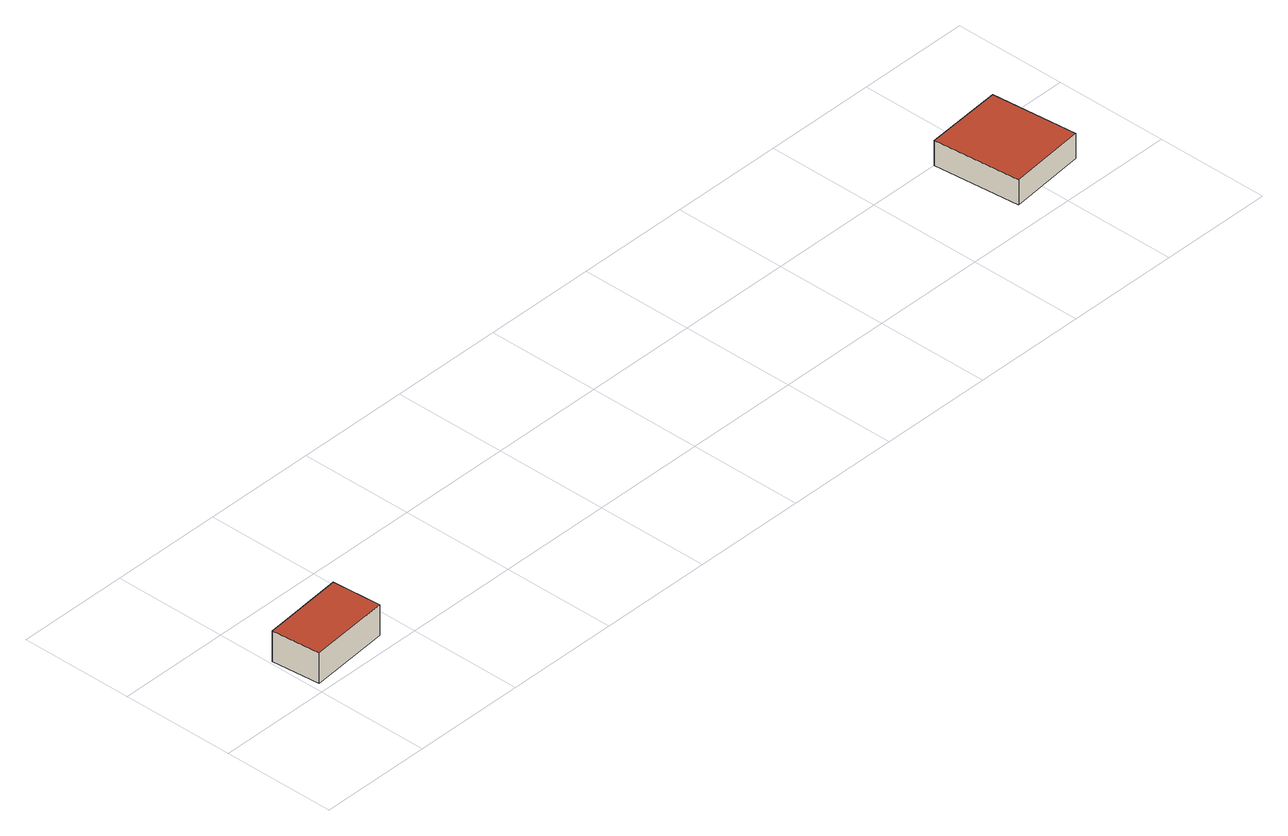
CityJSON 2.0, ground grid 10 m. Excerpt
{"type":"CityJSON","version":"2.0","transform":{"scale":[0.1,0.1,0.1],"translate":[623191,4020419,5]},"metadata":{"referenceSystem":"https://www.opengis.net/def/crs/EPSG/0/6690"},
"CityObjects":{
"building1":{"type":"Building","attributes":{"class":"Null","usage":"461","measuredHeight":2.8,"storeysAboveGround":9999,"RiverFloodingRiskAttribute.description":"1","RiverFloodingRiskAttribute.rank":"1","RiverFloodingRiskAttribute.depth":0.49,"RiverFloodingRiskAttribute.adminType":"2","RiverFloodingRiskAttribute.scale":"2","RiverFloodingRiskAttribute.duration":0,"BuildingDetailAttribute.buildingStructureType":"611","BuildingDetailAttribute.buildingStructureOrgType":"Null","BuildingDetailAttribute.urbanPlanType":"21","BuildingDetailAttribute.districtsAndZonesType":"Null","BuildingDetailAttribute.landUseType":"214","BuildingDetailAttribute.orgUsage":"Null","BuildingDetailAttribute.specifiedBuildingCoverageRate":-9999,"BuildingDetailAttribute.specifiedFloorAreaRate":-9999,"BuildingDetailAttribute.surveyYear":2023,"BuildingIDAttribute.prefecture":"17","BuildingIDAttribute.city":"17206"},"geometry":[{"type":"Solid","lod":"2","boundaries":[[[[0,1,2,3]],[[4,5,6,7]],[[6,2,1,7]],[[7,1,0,4]],[[5,3,2,6]],[[4,0,3,5]]]],"semantics":{"surfaces":[{"type":"GroundSurface"},{"type":"RoofSurface"},{"type":"WallSurface"}],"values":[[0,1,2,2,2,2]]}}]},
"building2":{"type":"Building","attributes":{"class":"3001","usage":"454","measuredHeight":-9999,"storeysAboveGround":9999,"BuildingDetailAttribute.buildingStructureType":"611","BuildingDetailAttribute.buildingStructureOrgType":"Null","BuildingDetailAttribute.urbanPlanType":"21","BuildingDetailAttribute.districtsAndZonesType":"Null","BuildingDetailAttribute.landUseType":"214","BuildingDetailAttribute.orgUsage":"21","BuildingDetailAttribute.specifiedBuildingCoverageRate":-9999,"BuildingDetailAttribute.specifiedFloorAreaRate":-9999,"BuildingDetailAttribute.surveyYear":2023,"BuildingIDAttribute.prefecture":"17","BuildingIDAttribute.city":"17206"},"geometry":[{"type":"Solid","lod":"2","boundaries":[[[[8,9,10,11]],[[12,13,14,15]],[[14,10,9,15]],[[12,8,11,13]],[[13,11,10,14]],[[15,9,8,12]]]],"semantics":{"surfaces":[{"type":"GroundSurface"},{"type":"RoofSurface"},{"type":"WallSurface"}],"values":[[0,1,2,2,2,2]]}}]}
},
"vertices":[
[7,8,7],[3,51,7],[76,58,7],[79,15,7],[7,8,35],[79,15,35],[76,58,35],[3,51,35],
[765,100,7],[834,106,7],[841,30,7],[772,23,7],[765,100,30],[772,23,30],[841,30,30],[834,106,30]
]}
